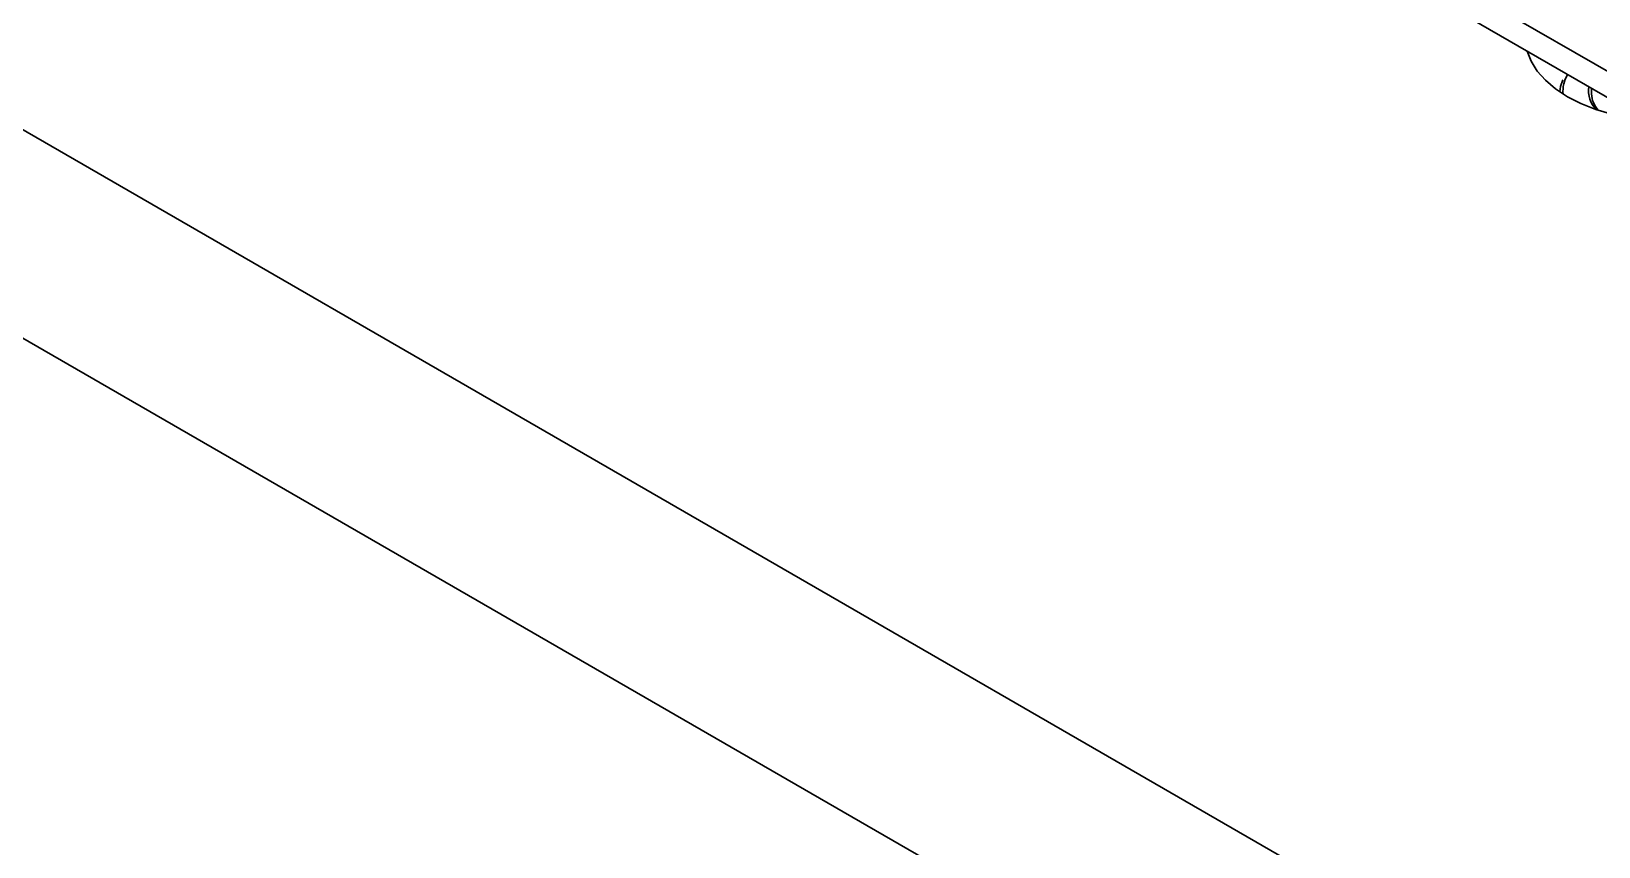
# Model space of a CAD drawing. Header units: millimetres. Extents: x 0 to 4412, y -498 to 1086.
# Drawn here: x 4250.21 to 4299.37, y 392.31 to 417.89 of the extents above; entities that cross this region are included whole.
import ezdxf

# ---------------------------------------------------------------- set-up
doc = ezdxf.new("R2010")
doc.units = ezdxf.units.MM
doc.header["$LTSCALE"] = 1.8

msp = doc.modelspace()

# ---------------------------------------------------------------- linework, layer by layer
at = {"color": 7, "linetype": 'Continuous', "lineweight": 30}
for p, q in [((4181.3344, 454.394), (4300.1284, 385.8157)), ((4297.3, 380.9167), (4181.3344, 447.8622)), ((4252.0734, 444.0919), (4336.7848, 395.189)), ((4252.0734, 443.2753), (4336.9262, 394.2908)), ((4267.6298, 435.1114), (4336.9262, 395.1074)), ((4299.1466, 416.1005), (4299.1466, 415.9243))]:
    msp.add_line(p, q, dxfattribs=at)
at = {"color": 7, "linetype": 'Continuous', "lineweight": 30, "flags": 128}
for points in [[(4297.1259, 417.2671), (4297.1263, 417.2655), (4297.2496, 416.9472), (4297.441, 416.6402), (4297.6975, 416.3495), (4298.0152, 416.0797), (4298.3889, 415.835), (4298.8128, 415.6193), (4299.2802, 415.4359), (4299.7837, 415.2878), (4300.3154, 415.1773), (4300.8669, 415.1061), (4300.8696, 415.1059)], [(4298.1485, 415.9852), (4298.1736, 416.1559), (4298.2474, 416.3695)]]:
    msp.add_lwpolyline(points, dxfattribs=at)
at = {"color": 7, "linetype": 'Continuous', "lineweight": 30}
for centre, radius, start, end in [((4299.2951, 415.9986), 1.0476, 149.23689, 184.3874), ((4299.8702, 416.0174), 0.8195, 170.7062, 225.84669), ((4299.9357, 415.9459), 0.7894, 181.56414, 222.67133)]:
    msp.add_arc(centre, radius, start, end, dxfattribs=at)

doc.saveas('drawing.dxf')
